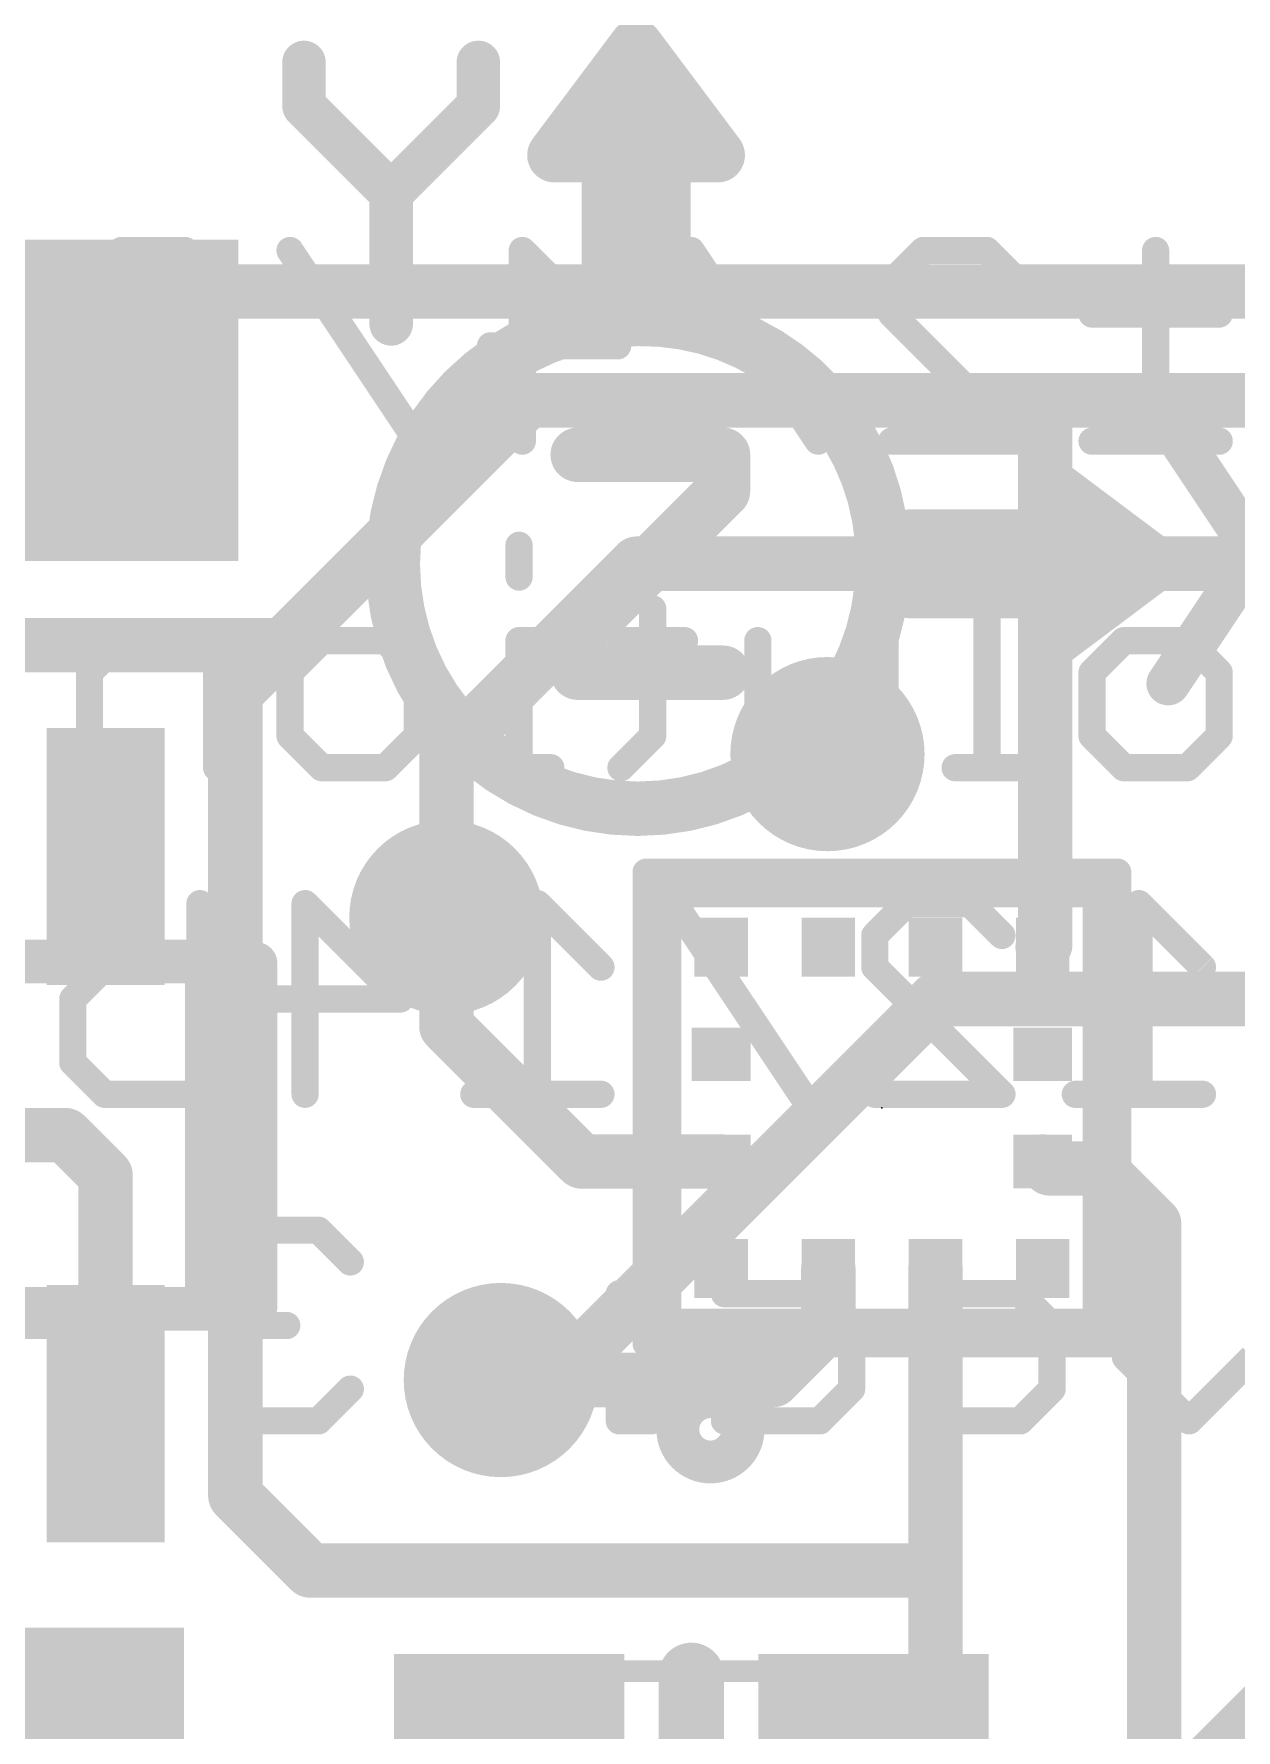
# Model space of a CAD drawing. Extents: x -0.1 to 25.5, y -0.1 to 17.9.
# Drawn here: x 8.74 to 14.35, y 5.99 to 13.9 of the extents above; entities that cross this region are included whole.
import ezdxf

# ---------------------------------------------------------------- set-up
doc = ezdxf.new("R2010")
doc.units = 0
for name, color, linetype in [('1', 12, 'CONTINUOUS'), ('16', 5, 'CONTINUOUS'), ('18', 110, 'CONTINUOUS'), ('21', 40, 'CONTINUOUS'), ('22', 6, 'CONTINUOUS'), ('23', 40, 'CONTINUOUS'), ('51', 253, 'CONTINUOUS')]:
    doc.layers.add(name, color=color, linetype=linetype)

# ---------------------------------------------------------------- blocks, each defined once
blk = doc.blocks.new('RECT')
blk.add_solid([(-0.5, -0.5), (0.5, -0.5), (-0.5, 0.5), (0.5, 0.5)])
blk = doc.blocks.new('ROUNDV')
at = {"const_width": 0.5}
blk.add_lwpolyline([(0, -0.25, 1), (0, 0.25, 1), (0, -0.25)], format="xyb", dxfattribs=at)

msp = doc.modelspace()

# ---------------------------------------------------------------- linework, layer by layer
at = {"layer": '1', "const_width": 0.254}
for points in [[(9.906, 11.049), (11.049, 12.192)], [(11.049, 12.192), (13.462, 12.192)], [(13.462, 12.192), (14.859, 12.192)], [(13.462, 9.652), (13.462, 12.192)], [(9.906, 11.049), (7.178, 11.049)], [(9.906, 11.049), (9.6832, 10.8262)], [(9.6832, 10.8262), (9.6832, 7.0808)], [(10.668, 9.271), (10.668, 9.779)], [(13.45, 9.64), (13.462, 9.652)], [(11.299, 8.64), (10.668, 9.271)], [(8.89, 8.763), (7.493, 8.763)], [(9.078, 8.575), (8.89, 8.763)], [(11.95, 8.64), (11.299, 8.64)], [(13.45, 8.64), (13.4823, 8.6077)], [(13.4823, 8.6077), (13.7118, 8.6077)], [(13.7118, 8.6077), (13.97, 8.3495)], [(9.078, 7.4629), (9.078, 8.575)], [(13.97, 8.3495), (13.97, 5.334)], [(12.45, 8.14), (12.45, 7.878)], [(12.95, 8.14), (12.95, 6.731)], [(12.45, 7.878), (12.192, 7.62)], [(12.192, 7.62), (10.922, 7.62)], [(9.6832, 7.0808), (10.033, 6.731)], [(10.033, 6.731), (12.95, 6.731)], [(12.95, 6.731), (12.95, 6.131)], [(8.824, 5.715), (8.128, 6.411)], [(12.95, 6.131), (12.661, 5.842)]]:
    msp.add_lwpolyline(points, dxfattribs=at)
at = {"layer": '1', "const_width": 0.127}
for points in [[(11.049, 12.2555, 1), (11.049, 12.1285)], [(11.0939, 12.1471, 1), (11.0041, 12.2369)], [(13.462, 12.2555, 1), (13.462, 12.1285)], [(13.5255, 12.192, 1), (13.3985, 12.192)], [(13.462, 12.1285, 1), (13.462, 12.2555)], [(9.9509, 11.0041, 1), (9.8611, 11.0939)], [(9.906, 10.9855, 1), (9.906, 11.1125)], [(9.8611, 11.0939, 1), (9.9509, 11.0041)], [(9.7467, 10.8262, 1), (9.6197, 10.8262)], [(9.6383, 10.8711, 1), (9.7281, 10.7813)], [(10.7315, 9.779, 1), (10.6045, 9.779)], [(13.4051, 9.6849, 1), (13.4949, 9.5951)], [(13.5069, 9.6071, 1), (13.4171, 9.6969)], [(13.3985, 9.652, 1), (13.5255, 9.652)], [(10.7129, 9.3159, 1), (10.6231, 9.2261)], [(10.6045, 9.271, 1), (10.7315, 9.271)], [(8.9349, 8.8079, 1), (8.8451, 8.7181)], [(8.89, 8.6995, 1), (8.89, 8.8265)], [(11.299, 8.7035, 1), (11.299, 8.5765)], [(11.2541, 8.5951, 1), (11.3439, 8.6849)], [(11.95, 8.5765, 1), (11.95, 8.7035)], [(13.4949, 8.6849, 1), (13.4051, 8.5951)], [(13.4823, 8.6712, 1), (13.4823, 8.5442)], [(13.4374, 8.5628, 1), (13.5272, 8.6526)], [(13.7567, 8.6526, 1), (13.6669, 8.5628)], [(13.7118, 8.5442, 1), (13.7118, 8.6712)], [(9.1415, 8.575, 1), (9.0145, 8.575)], [(9.0331, 8.5301, 1), (9.1229, 8.6199)], [(14.0335, 8.3495, 1), (13.9065, 8.3495)], [(13.9251, 8.3046, 1), (14.0149, 8.3944)], [(12.5135, 8.14, 1), (12.3865, 8.14)], [(13.0135, 8.14, 1), (12.8865, 8.14)], [(12.4949, 7.8331, 1), (12.4051, 7.9229)], [(12.3865, 7.878, 1), (12.5135, 7.878)], [(10.922, 7.6835, 1), (10.922, 7.5565)], [(12.1471, 7.6649, 1), (12.2369, 7.5751)], [(12.192, 7.5565, 1), (12.192, 7.6835)], [(9.0145, 7.4629, 1), (9.1415, 7.4629)], [(9.7281, 7.1257, 1), (9.6383, 7.0359)], [(9.6197, 7.0808, 1), (9.7467, 7.0808)], [(10.033, 6.7945, 1), (10.033, 6.6675)], [(9.9881, 6.6861, 1), (10.0779, 6.7759)], [(13.0135, 6.731, 1), (12.8865, 6.731)], [(12.95, 6.6675, 1), (12.95, 6.7945)], [(12.8865, 6.731, 1), (13.0135, 6.731)], [(12.9949, 6.0861, 1), (12.9051, 6.1759)], [(12.8865, 6.131, 1), (13.0135, 6.131)]]:
    msp.add_lwpolyline(points, format="xyb", dxfattribs=at)
at = {"layer": '16', "const_width": 0.254}
for points in [[(21.248, 12.7), (6.35, 12.7)], [(11.557, 11.43), (10.668, 10.541)], [(19.685, 11.43), (11.557, 11.43)], [(10.668, 10.541), (10.668, 9.779)], [(12.954, 9.398), (11.176, 7.62)], [(12.954, 9.398), (15.748, 9.398)], [(10.922, 7.62), (11.176, 7.62)], [(14.224, 5.842), (14.859, 6.477)]]:
    msp.add_lwpolyline(points, dxfattribs=at)
at = {"layer": '16', "const_width": 0.127}
for points in [[(11.557, 11.4935, 1), (11.557, 11.3665)], [(11.6019, 11.3851, 1), (11.5121, 11.4749)], [(10.7315, 10.541, 1), (10.6045, 10.541)], [(10.6231, 10.5859, 1), (10.7129, 10.4961)], [(10.6045, 9.779, 1), (10.7315, 9.779)], [(12.954, 9.4615, 1), (12.954, 9.3345)], [(12.9989, 9.3531, 1), (12.9091, 9.4429)], [(10.922, 7.6835, 1), (10.922, 7.5565)], [(11.1311, 7.6649, 1), (11.2209, 7.5751)], [(11.176, 7.5565, 1), (11.176, 7.6835)]]:
    msp.add_lwpolyline(points, format="xyb", dxfattribs=at)
at = {"layer": '21'}
for points, const_width in [([(11.172, 13.336), (11.553, 13.844)], 0.254), ([(11.553, 13.844), (11.934, 13.336)], 0.254), ([(10.0036, 13.7688), (10.0036, 13.5655)], 0.2032), ([(10.8171, 13.5655), (10.8171, 13.7688)], 0.2032), ([(11.457, 13.716), (11.649, 13.716)], 0.254), ([(10.0036, 13.5655), (10.4103, 13.1587)], 0.2032), ([(10.4103, 13.1587), (10.8171, 13.5655)], 0.2032), ([(11.2665, 13.462), (11.8395, 13.462)], 0.254), ([(11.426, 13.336), (11.172, 13.336)], 0.254), ([(11.426, 12.701), (11.426, 13.336)], 0.254), ([(11.934, 13.336), (11.68, 13.336)], 0.254), ([(11.68, 13.336), (11.68, 12.701)], 0.254), ([(11.426, 13.208), (11.68, 13.208)], 0.254), ([(10.4103, 13.1587), (10.4103, 12.5486)], 0.2032), ([(11.426, 12.954), (11.68, 12.954)], 0.254), ([(11.68, 12.701), (11.426, 12.701)], 0.254), ([(14.0359, 12.0904), (14.8494, 10.8702)], 0.2032), ([(14.8494, 12.0904), (14.0359, 10.8702)], 0.2032), ([(11.2806, 11.9379), (11.9585, 11.9379)], 0.254), ([(11.9585, 11.9379), (11.9585, 11.7684)], 0.254), ([(11.9585, 11.7684), (11.2806, 11.0905)], 0.254), ([(13.466, 11.556), (13.466, 11.81)], 0.254), ([(13.466, 11.81), (13.974, 11.429)], 0.254), ([(13.466, 11.684), (13.634, 11.684)], 0.254), ([(12.831, 11.302), (12.831, 11.556)], 0.254), ([(12.831, 11.556), (13.466, 11.556)], 0.254), ([(12.831, 11.43), (13.9727, 11.43)], 0.254), ([(13.974, 11.429), (13.466, 11.048)], 0.254), ([(13.466, 11.302), (12.831, 11.302)], 0.254), ([(13.466, 11.048), (13.466, 11.302)], 0.254), ([(13.466, 11.176), (13.6367, 11.176)], 0.254), ([(11.2806, 11.0905), (11.2806, 10.921)], 0.254), ([(11.2806, 10.921), (11.9585, 10.921)], 0.254), ([(11.6, 7.79), (11.6, 9.99)], 0.127), ([(11.6, 9.99), (13.8, 9.99)], 0.127), ([(13.8, 9.99), (13.8, 7.79)], 0.127), ([(9.778, 9.563), (9.778, 7.963)], 0.2032), ([(13.8, 7.79), (11.6, 7.79)], 0.127), ([(11.811, 5.442), (11.811, 6.242)], 0.3048)]:
    msp.add_lwpolyline(points, dxfattribs=dict(at, const_width=const_width))
for points, const_width in [([(11.6038, 13.8821, 1), (11.5022, 13.8059)], 0.127), ([(11.6038, 13.8059, 1), (11.5022, 13.8821)], 0.127), ([(10.0544, 13.7688, 1), (9.9528, 13.7688)], 0.1016), ([(10.8679, 13.7688, 1), (10.7663, 13.7688)], 0.1016), ([(11.457, 13.7795, 1), (11.457, 13.6525)], 0.127), ([(11.649, 13.6525, 1), (11.649, 13.7795)], 0.127), ([(10.0395, 13.6014, 1), (9.9677, 13.5295)], 0.1016), ([(9.9528, 13.5655, 1), (10.0544, 13.5655)], 0.1016), ([(10.7663, 13.5655, 1), (10.8679, 13.5655)], 0.1016), ([(10.853, 13.5295, 1), (10.7812, 13.6014)], 0.1016), ([(11.2665, 13.5255, 1), (11.2665, 13.3985)], 0.127), ([(11.8395, 13.3985, 1), (11.8395, 13.5255)], 0.127), ([(11.172, 13.3995, 1), (11.172, 13.2725)], 0.127), ([(11.4895, 13.336, 1), (11.3625, 13.336)], 0.127), ([(11.426, 13.2725, 1), (11.426, 13.3995)], 0.127), ([(11.68, 13.3995, 1), (11.68, 13.2725)], 0.127), ([(11.7435, 13.336, 1), (11.6165, 13.336)], 0.127), ([(11.934, 13.2725, 1), (11.934, 13.3995)], 0.127), ([(11.1212, 13.3741, 1), (11.2228, 13.2979)], 0.127), ([(11.8832, 13.2979, 1), (11.9848, 13.3741)], 0.127), ([(11.426, 13.2715, 1), (11.426, 13.1445)], 0.127), ([(11.68, 13.1445, 1), (11.68, 13.2715)], 0.127), ([(10.4611, 13.1587, 1), (10.3595, 13.1587)], 0.1016), ([(10.3744, 13.1946, 1), (10.4463, 13.1228)], 0.1016), ([(10.3744, 13.1228, 1), (10.4463, 13.1946)], 0.1016), ([(11.426, 13.0175, 1), (11.426, 12.8905)], 0.127), ([(11.68, 12.8905, 1), (11.68, 13.0175)], 0.127), ([(11.426, 12.7645, 1), (11.426, 12.6375)], 0.127), ([(11.68, 12.6375, 1), (11.68, 12.7645)], 0.127), ([(11.3625, 12.701, 1), (11.4895, 12.701)], 0.127), ([(11.6165, 12.701, 1), (11.7435, 12.701)], 0.127), ([(11.561, 12.572, 0.4142), (10.418, 11.429)], 0.254), ([(12.704, 11.429, 0.4245), (11.561, 12.572)], 0.254), ([(11.5599, 12.6355, 1), (11.5621, 12.5085)], 0.127), ([(11.561, 12.5085, 1), (11.561, 12.6355)], 0.127), ([(10.3595, 12.5486, 1), (10.4611, 12.5486)], 0.1016), ([(14.0781, 12.1186, 1), (13.9936, 12.0623)], 0.1016), ([(11.2806, 12.0014, 1), (11.2806, 11.8744)], 0.127), ([(12.022, 11.9379, 1), (11.895, 11.9379)], 0.127), ([(11.9585, 11.8744, 1), (11.9585, 12.0014)], 0.127), ([(12.0034, 11.7235, 1), (11.9136, 11.8133)], 0.127), ([(13.5295, 11.81, 1), (13.4025, 11.81)], 0.127), ([(13.5041, 11.8608, 1), (13.4279, 11.7592)], 0.127), ([(11.895, 11.7684, 1), (12.022, 11.7684)], 0.127), ([(13.466, 11.7475, 1), (13.466, 11.6205)], 0.127), ([(13.634, 11.6205, 1), (13.634, 11.7475)], 0.127), ([(12.8945, 11.556, 1), (12.7675, 11.556)], 0.127), ([(12.831, 11.6195, 1), (12.831, 11.4925)], 0.127), ([(13.466, 11.4925, 1), (13.466, 11.6195)], 0.127), ([(12.831, 11.4935, 1), (12.831, 11.3665)], 0.127), ([(13.4025, 11.556, 1), (13.5295, 11.556)], 0.127), ([(13.9727, 11.3665, 1), (13.9727, 11.4935)], 0.127), ([(10.418, 11.429, 0.4142), (11.561, 10.286)], 0.254), ([(10.4815, 11.429, 1), (10.3545, 11.429)], 0.127), ([(10.3545, 11.429, 1), (10.4815, 11.429)], 0.127), ([(11.561, 10.286, 0.4142), (12.704, 11.429)], 0.254), ([(12.7675, 11.429, 1), (12.6405, 11.429)], 0.127), ([(12.6405, 11.4301, 1), (12.7675, 11.4279)], 0.127), ([(14.0121, 11.3782, 1), (13.9359, 11.4798)], 0.127), ([(13.9359, 11.3782, 1), (14.0121, 11.4798)], 0.127), ([(12.831, 11.3655, 1), (12.831, 11.2385)], 0.127), ([(13.5295, 11.302, 1), (13.4025, 11.302)], 0.127), ([(13.466, 11.2385, 1), (13.466, 11.3655)], 0.127), ([(12.7675, 11.302, 1), (12.8945, 11.302)], 0.127), ([(13.466, 11.2395, 1), (13.466, 11.1125)], 0.127), ([(13.6367, 11.1125, 1), (13.6367, 11.2395)], 0.127), ([(11.3441, 11.0905, 1), (11.2171, 11.0905)], 0.127), ([(11.2357, 11.1354, 1), (11.3255, 11.0456)], 0.127), ([(13.4279, 11.0988, 1), (13.5041, 10.9972)], 0.127), ([(13.4025, 11.048, 1), (13.5295, 11.048)], 0.127), ([(11.2806, 10.9845, 1), (11.2806, 10.8575)], 0.127), ([(11.9585, 10.8575, 1), (11.9585, 10.9845)], 0.127), ([(11.2171, 10.921, 1), (11.3441, 10.921)], 0.127), ([(13.9936, 10.8984, 1), (14.0781, 10.842)], 0.1016), ([(11.561, 10.3495, 1), (11.561, 10.2225)], 0.127), ([(11.561, 10.2225, 1), (11.561, 10.3495)], 0.127), ([(11.6, 10.0218, 1), (11.6, 9.9582)], 0.0635), ([(11.6318, 9.99, 1), (11.5683, 9.99)], 0.0635), ([(13.8318, 9.99, 1), (13.7683, 9.99)], 0.0635), ([(13.8, 9.9582, 1), (13.8, 10.0218)], 0.0635), ([(9.8288, 9.563, 1), (9.7272, 9.563)], 0.1016), ([(9.7272, 7.963, 1), (9.8288, 7.963)], 0.1016), ([(11.6, 7.8217, 1), (11.6, 7.7583)], 0.0635), ([(13.8, 7.7583, 1), (13.8, 7.8217)], 0.0635), ([(11.5683, 7.79, 1), (11.6318, 7.79)], 0.0635), ([(13.7683, 7.79, 1), (13.8318, 7.79)], 0.0635), ([(11.9, 7.29, 1), (11.9, 7.49, 1), (11.9, 7.29)], 0.3048), ([(11.8872, 6.242, 1), (11.7348, 6.242)], 0.1524)]:
    msp.add_lwpolyline(points, format="xyb", dxfattribs=dict(at, const_width=const_width))
at = {"layer": '22', "const_width": 0.127}
for points in [[(9.1512, 12.8913), (9.0029, 12.743)], [(9.4478, 12.8913), (9.1512, 12.8913)], [(9.5961, 12.743), (9.4478, 12.8913)], [(10.5316, 12.0015), (9.9384, 12.8913)], [(11.0222, 12.0015), (11.0222, 12.8913)], [(11.0222, 12.8913), (11.4671, 12.4464)], [(12.4026, 12.0015), (11.8095, 12.8913)], [(12.745, 12.743), (12.8933, 12.8913)], [(12.8933, 12.8913), (13.1899, 12.8913)], [(13.1899, 12.8913), (13.3381, 12.743)], [(13.9771, 12.8913), (13.9771, 12.2981)], [(9.0029, 12.743), (9.0029, 12.5947)], [(9.5961, 12.5947), (9.5961, 12.743)], [(12.745, 12.5947), (12.745, 12.743)], [(9.0029, 12.5947), (9.1512, 12.4464)], [(9.4478, 12.4464), (9.5961, 12.5947)], [(13.3381, 12.0015), (12.745, 12.5947)], [(14.2737, 12.5947), (13.6805, 12.5947)], [(9.1512, 12.4464), (9.0029, 12.2981)], [(9.4478, 12.4464), (9.1512, 12.4464)], [(9.5961, 12.2981), (9.4478, 12.4464)], [(11.4671, 12.4464), (10.8739, 12.4464)], [(9.0029, 12.2981), (9.0029, 12.1498)], [(9.5961, 12.1498), (9.5961, 12.2981)], [(9.0029, 12.1498), (9.1512, 12.0015)], [(9.4478, 12.0015), (9.5961, 12.1498)], [(9.1512, 12.0015), (9.4478, 12.0015)], [(12.745, 12.0015), (13.3381, 12.0015)], [(14.2737, 12.0015), (13.6805, 12.0015)], [(11.007, 11.5156), (11.007, 11.3673)], [(13.3381, 11.3673), (13.1899, 11.3673)], [(13.1899, 11.3673), (13.1899, 10.4775)], [(11.6307, 11.219), (11.6307, 10.6258)], [(9.1512, 11.0707), (9.0029, 10.9224)], [(9.5961, 11.0707), (9.1512, 11.0707)], [(9.5961, 10.4775), (9.5961, 11.0707)], [(9.9384, 10.9224), (10.0867, 11.0707)], [(10.0867, 11.0707), (10.3833, 11.0707)], [(10.3833, 11.0707), (10.5316, 10.9224)], [(11.1553, 11.0707), (11.007, 11.0707)], [(11.007, 11.0707), (11.007, 10.4775)], [(11.7789, 11.0707), (11.4824, 11.0707)], [(12.1213, 10.4775), (12.1213, 11.0707)], [(12.7145, 11.0707), (12.7145, 10.6258)], [(13.6805, 10.9224), (13.8288, 11.0707)], [(13.8288, 11.0707), (14.1254, 11.0707)], [(14.1254, 11.0707), (14.2737, 10.9224)], [(9.0029, 10.9224), (9.0029, 10.4775)], [(9.9384, 10.6258), (9.9384, 10.9224)], [(10.5316, 10.9224), (10.5316, 10.6258)], [(13.6805, 10.6258), (13.6805, 10.9224)], [(14.2737, 10.9224), (14.2737, 10.6258)], [(10.0867, 10.4775), (9.9384, 10.6258)], [(10.5316, 10.6258), (10.3833, 10.4775)], [(11.6307, 10.6258), (11.4824, 10.4775)], [(12.7145, 10.6258), (12.5662, 10.4775)], [(13.8288, 10.4775), (13.6805, 10.6258)], [(14.2737, 10.6258), (14.1254, 10.4775)], [(10.3833, 10.4775), (10.0867, 10.4775)], [(11.1553, 10.4775), (10.8587, 10.4775)], [(12.5662, 10.4775), (12.1213, 10.4775)], [(13.3381, 10.4775), (13.0416, 10.4775)], [(14.1254, 10.4775), (13.8288, 10.4775)], [(9.5181, 9.8433), (9.5181, 8.9535)], [(10.0088, 8.9535), (10.0088, 9.8433)], [(10.0088, 9.8433), (10.4536, 9.3984)], [(11.3891, 9.5467), (11.0926, 9.8433)], [(11.0926, 9.8433), (11.0926, 8.9535)], [(12.3247, 8.9535), (11.7315, 9.8433)], [(12.667, 9.695), (12.8153, 9.8433)], [(12.8153, 9.8433), (13.1119, 9.8433)], [(13.1119, 9.8433), (13.2602, 9.695)], [(14.1957, 9.5467), (13.8991, 9.8433)], [(13.8991, 9.8433), (13.8991, 8.9535)], [(12.667, 9.5467), (12.667, 9.695)], [(8.9249, 9.3984), (9.0732, 9.5467)], [(9.0732, 9.5467), (9.5181, 9.5467)], [(13.2602, 8.9535), (12.667, 9.5467)], [(8.9249, 9.1018), (8.9249, 9.3984)], [(10.4536, 9.3984), (9.8605, 9.3984)], [(9.0732, 8.9535), (8.9249, 9.1018)], [(9.5181, 8.9535), (9.0732, 8.9535)], [(11.3891, 8.9535), (10.796, 8.9535)], [(12.667, 8.9535), (13.2602, 8.9535)], [(14.1957, 8.9535), (13.6025, 8.9535)], [(9.7749, 8.3193), (9.6266, 8.171)], [(10.0715, 8.3193), (9.7749, 8.3193)], [(10.2198, 8.171), (10.0715, 8.3193)], [(13.8364, 7.7261), (13.8364, 8.3193)], [(9.6266, 8.171), (9.6266, 8.0227)], [(9.6266, 8.0227), (9.7749, 7.8744)], [(11.623, 8.0227), (11.4747, 8.0227)], [(11.4747, 8.0227), (11.4747, 7.8744)], [(11.623, 7.8744), (11.623, 8.0227)], [(11.9654, 8.0227), (12.4103, 8.0227)], [(12.4103, 8.0227), (12.5585, 7.8744)], [(12.9009, 8.0227), (13.3458, 8.0227)], [(13.3458, 8.0227), (13.4941, 7.8744)], [(9.2842, 7.8744), (8.6911, 7.8744)], [(9.7749, 7.8744), (9.6266, 7.7261)], [(9.7749, 7.8744), (9.9232, 7.8744)], [(11.4747, 7.8744), (11.623, 7.8744)], [(12.5585, 7.8744), (12.5585, 7.5778)], [(13.4941, 7.8744), (13.4941, 7.5778)], [(9.6266, 7.7261), (9.6266, 7.5778)], [(14.133, 7.4295), (13.8364, 7.7261)], [(14.4296, 7.7261), (14.133, 7.4295)], [(9.6266, 7.5778), (9.7749, 7.4295)], [(10.0715, 7.4295), (10.2198, 7.5778)], [(11.623, 7.5778), (11.4747, 7.5778)], [(11.4747, 7.5778), (11.4747, 7.4295)], [(11.623, 7.4295), (11.623, 7.5778)], [(12.5585, 7.5778), (12.4103, 7.4295)], [(13.4941, 7.5778), (13.3458, 7.4295)], [(9.7749, 7.4295), (10.0715, 7.4295)], [(11.4747, 7.4295), (11.623, 7.4295)], [(12.4103, 7.4295), (11.9654, 7.4295)], [(13.3458, 7.4295), (12.9009, 7.4295)]]:
    msp.add_lwpolyline(points, dxfattribs=at)
at = {"layer": '22', "const_width": 0.0635}
for points in [[(9.1512, 12.923, 1), (9.1512, 12.8595)], [(9.1736, 12.8688, 1), (9.1287, 12.9137)], [(9.4702, 12.9137, 1), (9.4253, 12.8688)], [(9.4478, 12.8595, 1), (9.4478, 12.923)], [(9.9648, 12.9089, 1), (9.912, 12.8736)], [(11.054, 12.8913, 1), (10.9905, 12.8913)], [(11.0447, 12.9137, 1), (10.9998, 12.8688)], [(11.8359, 12.9089, 1), (11.783, 12.8736)], [(12.8933, 12.923, 1), (12.8933, 12.8595)], [(12.9157, 12.8688, 1), (12.8708, 12.9137)], [(13.2123, 12.9137, 1), (13.1674, 12.8688)], [(13.1899, 12.8595, 1), (13.1899, 12.923)], [(14.0088, 12.8913, 1), (13.9453, 12.8913)], [(9.0347, 12.743, 1), (8.9711, 12.743)], [(8.9804, 12.7654, 1), (9.0254, 12.7205)], [(9.6278, 12.743, 1), (9.5643, 12.743)], [(9.5736, 12.7205, 1), (9.6185, 12.7654)], [(12.7767, 12.743, 1), (12.7132, 12.743)], [(12.7225, 12.7654, 1), (12.7674, 12.7205)], [(13.3157, 12.7205, 1), (13.3606, 12.7654)], [(8.9711, 12.5947, 1), (9.0347, 12.5947)], [(9.0254, 12.6171, 1), (8.9804, 12.5722)], [(9.5643, 12.5947, 1), (9.6278, 12.5947)], [(9.6185, 12.5722, 1), (9.5736, 12.6171)], [(12.7132, 12.5947, 1), (12.7767, 12.5947)], [(12.7674, 12.6171, 1), (12.7225, 12.5722)], [(13.6805, 12.6264, 1), (13.6805, 12.5629)], [(14.2737, 12.5629, 1), (14.2737, 12.6264)], [(9.1512, 12.4781, 1), (9.1512, 12.4146)], [(9.1736, 12.4239, 1), (9.1287, 12.4688)], [(9.4702, 12.4688, 1), (9.4253, 12.4239)], [(9.4478, 12.4146, 1), (9.4478, 12.4781)], [(10.8739, 12.4781, 1), (10.8739, 12.4146)], [(11.4671, 12.4146, 1), (11.4671, 12.4781)], [(9.1287, 12.4239, 1), (9.1736, 12.4688)], [(9.4253, 12.4688, 1), (9.4702, 12.4239)], [(11.4447, 12.4239, 1), (11.4896, 12.4688)], [(9.0347, 12.2981, 1), (8.9711, 12.2981)], [(8.9804, 12.3205, 1), (9.0254, 12.2756)], [(9.6278, 12.2981, 1), (9.5643, 12.2981)], [(9.5736, 12.2756, 1), (9.6185, 12.3205)], [(13.9453, 12.2981, 1), (14.0088, 12.2981)], [(9.0254, 12.1722, 1), (8.9804, 12.1273)], [(9.6185, 12.1273, 1), (9.5736, 12.1722)], [(8.9711, 12.1498, 1), (9.0347, 12.1498)], [(9.5643, 12.1498, 1), (9.6278, 12.1498)], [(9.1512, 12.0333, 1), (9.1512, 11.9697)], [(9.1287, 11.979, 1), (9.1736, 12.024)], [(9.4253, 12.024, 1), (9.4702, 11.979)], [(9.4478, 11.9697, 1), (9.4478, 12.0333)], [(10.5052, 11.9839, 1), (10.558, 12.0191)], [(10.9905, 12.0015, 1), (11.054, 12.0015)], [(12.3762, 11.9839, 1), (12.429, 12.0191)], [(12.745, 12.0333, 1), (12.745, 11.9697)], [(13.3157, 11.979, 1), (13.3606, 12.024)], [(13.3381, 11.9697, 1), (13.3381, 12.0333)], [(13.6805, 12.0333, 1), (13.6805, 11.9697)], [(14.2737, 11.9697, 1), (14.2737, 12.0333)], [(11.0387, 11.5156, 1), (10.9752, 11.5156)], [(10.9752, 11.3673, 1), (11.0387, 11.3673)], [(13.2216, 11.3673, 1), (13.1581, 11.3673)], [(13.1899, 11.399, 1), (13.1899, 11.3355)], [(13.3381, 11.3355, 1), (13.3381, 11.399)], [(11.6624, 11.219, 1), (11.5989, 11.219)], [(9.1512, 11.1024, 1), (9.1512, 11.0389)], [(9.1736, 11.0482, 1), (9.1287, 11.0931)], [(9.6278, 11.0707, 1), (9.5643, 11.0707)], [(9.5961, 11.0389, 1), (9.5961, 11.1024)], [(10.0867, 11.1024, 1), (10.0867, 11.0389)], [(10.1092, 11.0482, 1), (10.0643, 11.0931)], [(10.4058, 11.0931, 1), (10.3608, 11.0482)], [(10.3833, 11.0389, 1), (10.3833, 11.1024)], [(11.0387, 11.0707, 1), (10.9752, 11.0707)], [(11.007, 11.1024, 1), (11.007, 11.0389)], [(11.1553, 11.0389, 1), (11.1553, 11.1024)], [(11.4824, 11.1024, 1), (11.4824, 11.0389)], [(11.7789, 11.0389, 1), (11.7789, 11.1024)], [(12.153, 11.0707, 1), (12.0895, 11.0707)], [(12.7462, 11.0707, 1), (12.6827, 11.0707)], [(13.8288, 11.1024, 1), (13.8288, 11.0389)], [(13.8512, 11.0482, 1), (13.8063, 11.0931)], [(14.1478, 11.0931, 1), (14.1029, 11.0482)], [(14.1254, 11.0389, 1), (14.1254, 11.1024)], [(9.0347, 10.9224, 1), (8.9711, 10.9224)], [(8.9804, 10.9448, 1), (9.0254, 10.8999)], [(9.9702, 10.9224, 1), (9.9067, 10.9224)], [(9.916, 10.9448, 1), (9.9609, 10.8999)], [(10.5633, 10.9224, 1), (10.4998, 10.9224)], [(10.5091, 10.8999, 1), (10.554, 10.9448)], [(13.7122, 10.9224, 1), (13.6487, 10.9224)], [(13.658, 10.9448, 1), (13.7029, 10.8999)], [(14.3054, 10.9224, 1), (14.2419, 10.9224)], [(14.2512, 10.8999, 1), (14.2961, 10.9448)], [(9.9609, 10.6482, 1), (9.916, 10.6033)], [(10.554, 10.6033, 1), (10.5091, 10.6482)], [(11.6531, 10.6033, 1), (11.6082, 10.6482)], [(12.7369, 10.6033, 1), (12.692, 10.6482)], [(13.7029, 10.6482, 1), (13.658, 10.6033)], [(14.2961, 10.6033, 1), (14.2512, 10.6482)], [(9.9067, 10.6258, 1), (9.9702, 10.6258)], [(10.4998, 10.6258, 1), (10.5633, 10.6258)], [(11.5989, 10.6258, 1), (11.6624, 10.6258)], [(12.6827, 10.6258, 1), (12.7462, 10.6258)], [(13.6487, 10.6258, 1), (13.7122, 10.6258)], [(14.2419, 10.6258, 1), (14.3054, 10.6258)], [(10.0867, 10.5093, 1), (10.0867, 10.4458)], [(10.0643, 10.455, 1), (10.1092, 10.5)], [(10.3608, 10.5, 1), (10.4058, 10.455)], [(10.3833, 10.4458, 1), (10.3833, 10.5093)], [(10.8587, 10.5093, 1), (10.8587, 10.4458)], [(11.1553, 10.4458, 1), (11.1553, 10.5093)], [(11.4599, 10.5, 1), (11.5048, 10.455)], [(12.1213, 10.5093, 1), (12.1213, 10.4458)], [(12.5437, 10.5, 1), (12.5886, 10.455)], [(12.5662, 10.4458, 1), (12.5662, 10.5093)], [(13.0416, 10.5093, 1), (13.0416, 10.4458)], [(13.3381, 10.4458, 1), (13.3381, 10.5093)], [(13.8288, 10.5093, 1), (13.8288, 10.4458)], [(13.8063, 10.455, 1), (13.8512, 10.5)], [(14.1029, 10.5, 1), (14.1478, 10.455)], [(14.1254, 10.4458, 1), (14.1254, 10.5093)], [(8.9711, 10.4775, 1), (9.0347, 10.4775)], [(9.5643, 10.4775, 1), (9.6278, 10.4775)], [(10.9752, 10.4775, 1), (11.0387, 10.4775)], [(12.0895, 10.4775, 1), (12.153, 10.4775)], [(13.1581, 10.4775, 1), (13.2216, 10.4775)], [(9.5499, 9.8433, 1), (9.4864, 9.8433)], [(10.0405, 9.8433, 1), (9.977, 9.8433)], [(10.0312, 9.8657, 1), (9.9863, 9.8208)], [(11.1243, 9.8433, 1), (11.0608, 9.8433)], [(11.115, 9.8657, 1), (11.0701, 9.8208)], [(11.7579, 9.8609, 1), (11.7051, 9.8256)], [(12.8153, 9.875, 1), (12.8153, 9.8115)], [(12.8378, 9.8208, 1), (12.7929, 9.8657)], [(13.1343, 9.8657, 1), (13.0894, 9.8208)], [(13.1119, 9.8115, 1), (13.1119, 9.875)], [(13.9309, 9.8433, 1), (13.8674, 9.8433)], [(13.9216, 9.8657, 1), (13.8767, 9.8208)], [(12.6988, 9.695, 1), (12.6353, 9.695)], [(12.6446, 9.7174, 1), (12.6895, 9.6725)], [(13.2377, 9.6725, 1), (13.2826, 9.7174)], [(9.0732, 9.5784, 1), (9.0732, 9.5149)], [(9.0957, 9.5242, 1), (9.0508, 9.5691)], [(9.5181, 9.5149, 1), (9.5181, 9.5784)], [(11.3667, 9.5242, 1), (11.4116, 9.5691)], [(12.6895, 9.5691, 1), (12.6446, 9.5242)], [(12.6353, 9.5467, 1), (12.6988, 9.5467)], [(14.1733, 9.5242, 1), (14.2182, 9.5691)], [(8.9567, 9.3984, 1), (8.8932, 9.3984)], [(8.9025, 9.4208, 1), (8.9474, 9.3759)], [(9.8605, 9.4301, 1), (9.8605, 9.3666)], [(10.4312, 9.3759, 1), (10.4761, 9.4208)], [(10.4536, 9.3666, 1), (10.4536, 9.4301)], [(8.8932, 9.1018, 1), (8.9567, 9.1018)], [(8.9474, 9.1242, 1), (8.9025, 9.0793)], [(9.0732, 8.9853, 1), (9.0732, 8.9217)], [(9.0508, 8.931, 1), (9.0957, 8.976)], [(9.4864, 8.9535, 1), (9.5499, 8.9535)], [(9.5181, 8.9217, 1), (9.5181, 8.9853)], [(9.977, 8.9535, 1), (10.0405, 8.9535)], [(10.796, 8.9853, 1), (10.796, 8.9217)], [(11.0608, 8.9535, 1), (11.1243, 8.9535)], [(11.3891, 8.9217, 1), (11.3891, 8.9853)], [(12.2982, 8.9359, 1), (12.3511, 8.9711)], [(12.667, 8.9853, 1), (12.667, 8.9217)], [(13.2377, 8.931, 1), (13.2826, 8.976)], [(13.2602, 8.9217, 1), (13.2602, 8.9853)], [(13.6025, 8.9853, 1), (13.6025, 8.9217)], [(13.8674, 8.9535, 1), (13.9309, 8.9535)], [(14.1957, 8.9217, 1), (14.1957, 8.9853)], [(9.7749, 8.351, 1), (9.7749, 8.2875)], [(9.7973, 8.2968, 1), (9.7524, 8.3417)], [(10.0939, 8.3417, 1), (10.049, 8.2968)], [(10.0715, 8.2875, 1), (10.0715, 8.351)], [(13.8682, 8.3193, 1), (13.8047, 8.3193)], [(9.6583, 8.171, 1), (9.5948, 8.171)], [(9.6041, 8.1934, 1), (9.649, 8.1485)], [(10.1973, 8.1485, 1), (10.2422, 8.1934)], [(9.649, 8.0451, 1), (9.6041, 8.0002)], [(11.5065, 8.0227, 1), (11.443, 8.0227)], [(11.4747, 8.0544, 1), (11.4747, 7.9909)], [(11.6548, 8.0227, 1), (11.5913, 8.0227)], [(11.623, 7.9909, 1), (11.623, 8.0544)], [(11.9654, 8.0544, 1), (11.9654, 7.9909)], [(12.4327, 8.0451, 1), (12.3878, 8.0002)], [(12.4103, 7.9909, 1), (12.4103, 8.0544)], [(12.9009, 8.0544, 1), (12.9009, 7.9909)], [(13.3682, 8.0451, 1), (13.3233, 8.0002)], [(13.3458, 7.9909, 1), (13.3458, 8.0544)], [(9.5948, 8.0227, 1), (9.6583, 8.0227)], [(9.2842, 7.8426, 1), (9.2842, 7.9061)], [(9.7749, 7.9061, 1), (9.7749, 7.8426)], [(9.7973, 7.8519, 1), (9.7524, 7.8968)], [(9.7524, 7.8519, 1), (9.7973, 7.8968)], [(9.9232, 7.8426, 1), (9.9232, 7.9061)], [(11.4747, 7.9061, 1), (11.4747, 7.8426)], [(11.623, 7.8426, 1), (11.623, 7.9061)], [(12.5903, 7.8744, 1), (12.5268, 7.8744)], [(12.5361, 7.8519, 1), (12.581, 7.8968)], [(13.5258, 7.8744, 1), (13.4623, 7.8744)], [(13.4716, 7.8519, 1), (13.5165, 7.8968)], [(11.443, 7.8744, 1), (11.5065, 7.8744)], [(11.5913, 7.8744, 1), (11.6548, 7.8744)], [(9.6583, 7.7261, 1), (9.5948, 7.7261)], [(9.6041, 7.7485, 1), (9.649, 7.7036)], [(13.8047, 7.7261, 1), (13.8682, 7.7261)], [(13.8589, 7.7485, 1), (13.814, 7.7036)], [(9.5948, 7.5778, 1), (9.6583, 7.5778)], [(9.649, 7.6002, 1), (9.6041, 7.5553)], [(10.2422, 7.5553, 1), (10.1973, 7.6002)], [(11.5065, 7.5778, 1), (11.443, 7.5778)], [(11.4747, 7.6095, 1), (11.4747, 7.546)], [(11.6548, 7.5778, 1), (11.5913, 7.5778)], [(11.623, 7.546, 1), (11.623, 7.6095)], [(12.5268, 7.5778, 1), (12.5903, 7.5778)], [(12.581, 7.5553, 1), (12.5361, 7.6002)], [(13.4623, 7.5778, 1), (13.5258, 7.5778)], [(13.5165, 7.5553, 1), (13.4716, 7.6002)], [(9.7749, 7.4612, 1), (9.7749, 7.3978)], [(9.7524, 7.407, 1), (9.7973, 7.452)], [(10.049, 7.452, 1), (10.0939, 7.407)], [(10.0715, 7.3978, 1), (10.0715, 7.4612)], [(11.443, 7.4295, 1), (11.5065, 7.4295)], [(11.4747, 7.4612, 1), (11.4747, 7.3978)], [(11.5913, 7.4295, 1), (11.6548, 7.4295)], [(11.623, 7.3978, 1), (11.623, 7.4612)], [(11.9654, 7.4612, 1), (11.9654, 7.3978)], [(12.3878, 7.452, 1), (12.4327, 7.407)], [(12.4103, 7.3978, 1), (12.4103, 7.4612)], [(12.9009, 7.4612, 1), (12.9009, 7.3978)], [(13.3233, 7.452, 1), (13.3682, 7.407)], [(13.3458, 7.3978, 1), (13.3458, 7.4612)], [(14.1105, 7.452, 1), (14.1555, 7.407)], [(14.1105, 7.407, 1), (14.1555, 7.452)]]:
    msp.add_lwpolyline(points, format="xyb", dxfattribs=at)
at = {"layer": '23'}
msp.add_point((12.7, 8.89), dxfattribs=at)
at = {"layer": '51'}
for points, const_width in [([(11.7, 9.9218, 1), (11.7, 9.8582)], 0.0635), ([(11.7318, 9.89, 1), (11.6683, 9.89)], 0.0635), ([(13.7318, 9.89, 1), (13.6683, 9.89)], 0.0635), ([(13.7, 9.8582, 1), (13.7, 9.9218)], 0.0635), ([(9.6012, 9.5734, 1), (9.4996, 9.5734)], 0.1016), ([(9.5504, 9.5226, 1), (9.5504, 9.6242)], 0.1016), ([(9.4996, 7.9526, 1), (9.6012, 7.9526)], 0.1016), ([(9.5504, 7.9018, 1), (9.5504, 8.0034)], 0.1016), ([(11.7, 7.9218, 1), (11.7, 7.8583)], 0.0635), ([(11.6683, 7.89, 1), (11.7318, 7.89)], 0.0635), ([(13.6683, 7.89, 1), (13.7318, 7.89)], 0.0635), ([(13.7, 7.8583, 1), (13.7, 7.9218)], 0.0635), ([(11.455, 6.2864, 1), (11.455, 6.2356)], 0.0508), ([(12.167, 6.2356, 1), (12.167, 6.2864)], 0.0508)]:
    msp.add_lwpolyline(points, format="xyb", dxfattribs=dict(at, const_width=const_width))
for points, const_width in [([(11.7, 7.89), (11.7, 9.89)], 0.127), ([(11.7, 9.89), (13.7, 9.89)], 0.127), ([(13.7, 9.89), (13.7, 7.89)], 0.127), ([(6.7056, 9.5734), (9.5504, 9.5734)], 0.2032), ([(9.5504, 9.5734), (9.5504, 7.9526)], 0.2032), ([(9.5504, 7.9526), (6.7056, 7.9526)], 0.2032), ([(13.7, 7.89), (11.7, 7.89)], 0.127), ([(12.167, 6.261), (11.455, 6.261)], 0.1016)]:
    msp.add_lwpolyline(points, dxfattribs=dict(at, const_width=const_width))

# ---------------------------------------------------------------- block references
at = {"layer": '1'}
for p, xscale, yscale in [((9.078, 12.192), 1.24, 1.5), ((9.078, 10.0631), 0.55, 1.2), ((11.95, 9.14), 0.275, 0.25), ((11.95, 8.64), 0.275, 0.25), ((9.078, 7.4629), 0.55, 1.2), ((8.824, 5.715), 1.24, 1.5)]:
    msp.add_blockref('RECT', p, dxfattribs=dict(at, xscale=xscale, yscale=yscale))
at = {"layer": '1', "xscale": 0.275, "yscale": 0.25}
for p, rotation in [((11.95, 9.64), 270), ((12.45, 9.64), 270), ((12.95, 9.64), 270), ((13.45, 9.64), 270), ((13.45, 9.14), 180), ((13.45, 8.64), 180), ((11.95, 8.14), 90), ((12.45, 8.14), 90), ((12.95, 8.14), 90), ((13.45, 8.14), 90)]:
    msp.add_blockref('RECT', p, dxfattribs=dict(at, rotation=rotation))
at = {"layer": '1', "xscale": 1.075, "rotation": 180}
for p in [(10.961, 5.842), (12.661, 5.842)]:
    msp.add_blockref('RECT', p, dxfattribs=at)
at = {"layer": '18', "xscale": 0.9064, "yscale": 0.9064}
for p in [(12.446, 10.541), (12.446, 10.541), (10.668, 9.779), (10.668, 9.779), (10.922, 7.62), (10.922, 7.62)]:
    msp.add_blockref('ROUNDV', p, dxfattribs=at)
at = {"layer": '51'}
for p, xscale, yscale in [((8.8587, 12.1932), 0.7501, 1.4501), ((9.078, 9.938), 0.5, 0.65), ((9.078, 7.588), 0.5, 0.65), ((8.6047, 5.7161), 0.7501, 1.4501)]:
    msp.add_blockref('RECT', p, dxfattribs=dict(at, xscale=xscale, yscale=yscale))
at = {"layer": '51', "xscale": 0.5001, "yscale": 0.95, "rotation": 180}
for p in [(11.2308, 5.8369), (12.3992, 5.8369)]:
    msp.add_blockref('RECT', p, dxfattribs=at)

doc.saveas('drawing.dxf')
